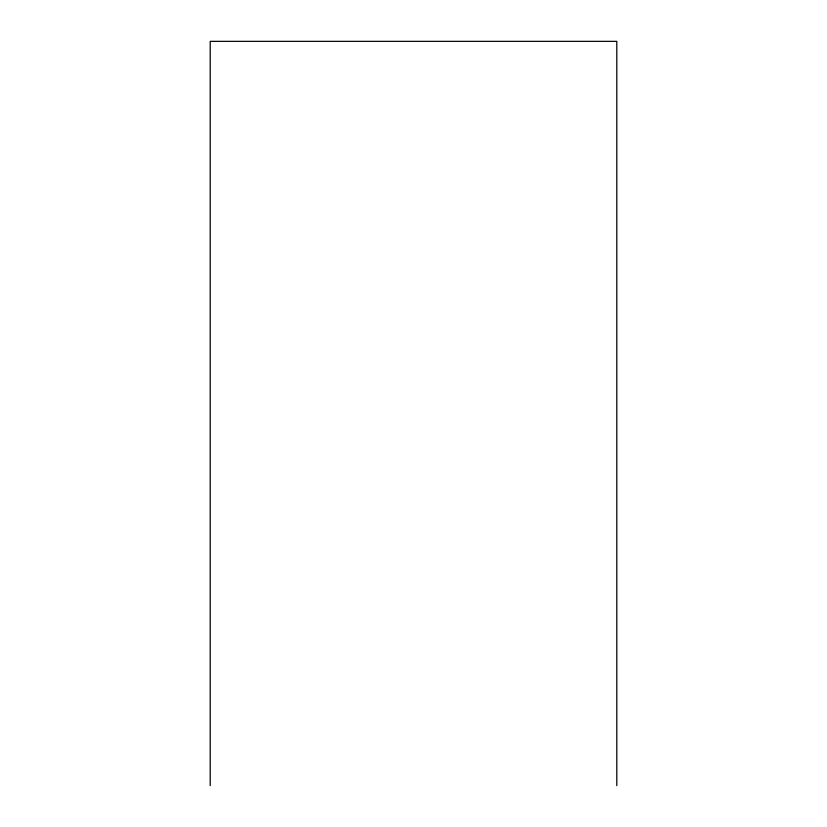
<?xml version="1.0" encoding="UTF-8"?>
<svg xmlns="http://www.w3.org/2000/svg" width="827" height="827" viewBox="0 0 827 827"><rect width="100%" height="100%" fill="white"/><g stroke="black" fill="none" stroke-linecap="round" stroke-linejoin="round"><path stroke-width="1.24" d="M616.797 785.65L616.797 41.35L210.203 41.35L210.203 785.65"/></g></svg>
